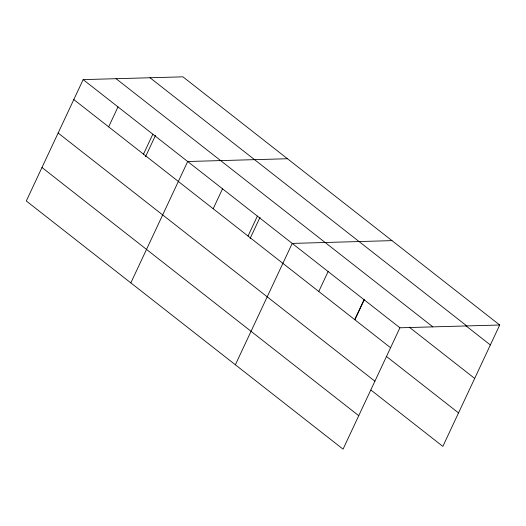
<?xml version="1.0" encoding="UTF-8"?>
<svg xmlns="http://www.w3.org/2000/svg" width="526" height="526" viewBox="0 0 526 526"><rect width="100%" height="100%" fill="white"/><g stroke="black" fill="none" stroke-linecap="round" stroke-linejoin="round"><path stroke-width="0.79" d="M499.7 325.015L182.936 76.842L83.154 79.61L26.3 200.985L343.064 449.158L399.918 327.79L499.7 325.015L442.846 446.39L371.047 390.134M108.658 126.851L118.002 106.909M143.499 154.151L152.842 134.209M145.538 156.669L155.505 135.392M130.836 282.883L187.69 161.508L287.466 158.74M213.188 208.75L222.531 188.808M248.035 236.049L257.378 216.107M250.074 238.567L260.041 217.291M235.365 364.781L292.219 243.406L392.002 240.638M318.776 291.476L328.119 271.534M354.682 319.604L364.018 299.662M354.951 319.729L364.229 299.919M150.009 77.756L466.772 325.929M465.997 325.87L490.357 344.957M116.082 78.696L432.845 326.87M409.287 327.198L474.682 378.431M83.154 79.61L399.918 327.79M73.811 99.552L390.581 347.732M386.722 356.661L458.527 412.917M58.136 133.025L374.9 381.199M41.981 167.511L358.745 415.685"/></g></svg>
